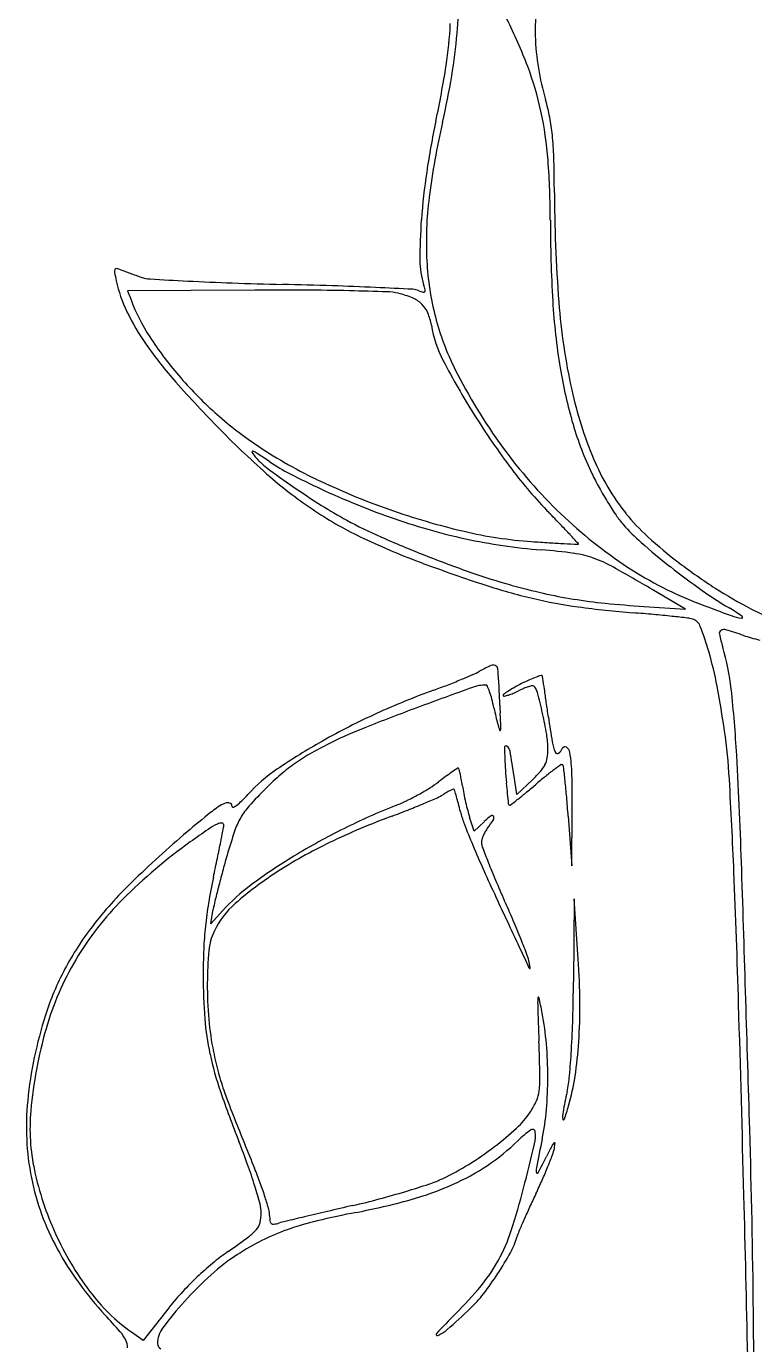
# Model space of a CAD drawing. Header units: millimetres. Extents: x 56222 to 3066687, y -650199 to -121287.
# Drawn here: x 140400.561 to 140403.027, y -185759.836 to -185755.371 of the extents above; entities that cross this region are included whole.
import ezdxf

# ---------------------------------------------------------------- set-up
doc = ezdxf.new("R2010")
doc.units = ezdxf.units.MM
doc.header["$MEASUREMENT"] = 0
doc.layers.add('$TD_AUDIT_GENERATED_(A0BDF17)', color=32, linetype='Continuous', lineweight=30)

msp = doc.modelspace()

# ---------------------------------------------------------------- linework, layer by layer
at = {"layer": '$TD_AUDIT_GENERATED_(A0BDF17)', "linetype": 'Continuous', "lineweight": 25, "ltscale": 2}
for p, q in [((140401.3345, -185756.264), (140400.9037, -185756.2662)), ((140400.9037, -185756.2662), (140400.9155, -185756.2974)), ((140402.7923, -185757.3447), (140402.6797, -185757.2781)), ((140402.6516, -185757.3356), (140402.7923, -185757.3447)), ((140402.2216, -185757.9724), (140402.2123, -185757.9102)), ((140402.2743, -185757.9227), (140402.2216, -185757.9724)), ((140402.4075, -185758.2139), (140402.4093, -185758.0239)), ((140402.0768, -185758.0965), (140402.0617, -185758.0496)), ((140402.1105, -185758.0648), (140402.0768, -185758.0965)), ((140402.3955, -185758.0463), (140402.4075, -185758.2139)), ((140402.4158, -185758.3264), (140402.4133, -185758.6077)), ((140402.4294, -185758.5304), (140402.4158, -185758.3264)), ((140401.1858, -185758.4108), (140401.1939, -185758.3616)), ((140401.2254, -185758.3668), (140401.1858, -185758.4108)), ((140401.045, -185759.7101), (140400.9561, -185759.8219)), ((140400.9561, -185759.8219), (140400.9175, -185759.7944))]:
    msp.add_line(p, q, dxfattribs=at)
for centre, radius, start, end in [((140402.8095, -185755.384), 0.526, 161.0507, 182.05), ((140400.6846, -185755.2817), 1.3395, 355.2165, 0.4927), ((140400.7656, -185756.0671), 1.5947, 20.5939, 26.873), ((140400.7768, -185755.3119), 1.2206, 350.9665, 357.6957), ((140400.2551, -185755.2457), 1.7705, 350.4841, 355.2165), ((140403.1681, -185755.3711), 0.8848, 182.05, 196.2745), ((140398.2331, -185754.9074), 3.7963, 348.0781, 350.9665), ((140401.2474, -185755.8861), 1.08, 12.1848, 20.5938), ((140399.4287, -185755.1072), 2.6085, 346.9444, 350.4841), ((140401.0974, -185755.9185), 1.2336, 4.4003, 12.1847), ((140401.6941, -185755.8015), 0.6508, 10.9069, 16.2745), ((140404.8055, -185756.2951), 2.9211, 168.0781, 171.5131), ((140404.3743, -185756.2541), 2.4684, 166.9443, 172.9054), ((140401.6805, -185755.8041), 0.6646, 5.6236, 10.9069), ((140401.2518, -185755.8463), 1.0954, 1.6887, 5.6236), ((140399.6898, -185756.0268), 2.6452, 0, 4.4002), ((140397.9425, -185755.9439), 4.4062, 0.2903, 1.6887), ((140404.1075, -185756.1909), 2.2153, 171.5131, 175.7395), ((140407.8856, -185755.8935), 5.5372, 180.2903, 184.2624), ((140403.152, -185756.1019), 1.2367, 172.9053, 182.9028), ((140403.6887, -185756.1597), 1.7954, 175.7395, 180.1079), ((140406.9837, -185756.0268), 4.6486, 180.0001, 183.3869), ((140400.8771, -185756.2011), 0.0177, 156.9323, 189.9303), ((140400.8657, -185756.1962), 0.00534, 79.1758, 156.9323), ((140400.8524, -185756.2659), 0.0763, 67.952, 79.1758), ((140401.0876, -185755.6851), 0.5504, 247.9522, 249.4018), ((140402.1676, -185756.1626), 0.2743, 180.1079, 197.6088), ((140402.8752, -185756.116), 0.9595, 182.9028, 194.4166), ((140401.5739, -185756.0791), 0.7251, 189.9303, 192.2081), ((140401.3159, -185756.1349), 0.4611, 192.2081, 206.0025), ((140401.5634, -185754.4193), 1.9026, 249.4017, 249.9774), ((140401.6228, -185754.2562), 2.0762, 249.9775, 250.547), ((140401.442, -185754.7681), 1.5333, 250.547, 251.2619), ((140400.9874, -185756.1083), 0.1181, 251.2619, 266.5746), ((140401.8634, -185741.472), 14.7806, 266.57462, 267.06782), ((140401.5747, -185747.1094), 9.1358, 267.06789, 268.01097), ((140401.7773, -185741.2748), 14.974, 268.01105, 268.66239), ((140401.4085, -185770.9616), 14.6977, 89.62925, 90.28838), ((140400.9974, -185774.6757), 18.4361, 88.13689, 88.66241), ((140401.4422, -185765.7557), 9.4918, 88.71449, 89.62916), ((140401.2555, -185766.7404), 10.4966, 87.3356, 88.13682), ((140401.3693, -185769.0032), 12.7401, 88.14199, 88.71449), ((140400.5999, -185780.8277), 24.5991, 87.04148, 87.33552), ((140401.776, -185756.4656), 0.1959, 76.75, 88.142), ((140401.7539, -185756.5596), 0.2924, 66.9829, 76.75), ((140401.8664, -185756.3208), 0.0596, 66.6415, 87.0414), ((140401.9467, -185756.1349), 0.143, 246.6415, 252.7693), ((140401.9059, -185756.2667), 0.00499, 252.7694, 321.9187), ((140401.6425, -185756.3293), 0.2766, 13.7768, 17.6088), ((140401.9039, -185756.2652), 0.00746, 321.9188, 13.7768), ((140401.5308, -185756.0647), 0.6578, 200.7108, 212.9456), ((140401.8275, -185756.3863), 0.1042, 45.8853, 66.9828), ((140401.8375, -185756.376), 0.0898, 22.7661, 45.8853), ((140404.5397, -185756.1714), 2.2004, 183.387, 189.3126), ((140404.4733, -185756.1478), 2.1153, 184.2624, 192.4096), ((140401.646, -185755.9739), 0.8285, 206.0025, 214.8985), ((140401.7499, -185756.4127), 0.1847, 9.2906, 22.7662), ((140402.8014, -185756.1349), 0.8833, 194.4166, 206.6667), ((140402.3252, -185756.3186), 0.3982, 189.2906, 207.6013), ((140402.1152, -185755.6466), 1.4005, 214.8986, 221.5625), ((140401.9964, -185755.763), 1.2126, 212.9457, 220.6861), ((140404.3402, -185755.2651), 2.6719, 207.6012, 212.0913), ((140403.7063, -185755.6805), 1.896, 206.6668, 216.0265), ((140403.9402, -185756.2697), 1.5929, 189.3126, 196.3596), ((140404.352, -185753.6633), 4.3899, 221.5625, 224.4065), ((140402.1065, -185755.6683), 1.3578, 220.6861, 228.0516), ((140403.7217, -185756.3132), 1.3457, 192.4096, 202.8346), ((140402.0615, -185755.7184), 1.2905, 228.0516, 235.7035), ((140404.3718, -185755.2453), 2.7092, 212.0913, 216.8638), ((140403.4735, -185756.4067), 1.1065, 196.3596, 205.6195), ((140403.4077, -185754.5883), 3.0681, 224.4065, 228.7704), ((140401.3269, -185756.8119), 0.00223, 71.5443, 211.2075), ((140401.4364, -185756.7455), 0.1303, 211.2076, 219.6902), ((140401.3069, -185756.8717), 0.0653, 56.7323, 71.5443), ((140402.2267, -185755.4762), 1.5837, 235.7035, 244.3568), ((140399.6581, -185759.3849), 3.0711, 55.8032, 56.7323), ((140403.5468, -185755.7965), 1.6986, 216.0266, 226.1904), ((140401.51, -185756.6845), 0.2259, 219.6902, 233.274), ((140403.229, -185754.3804), 3.1006, 233.274, 235.2761), ((140401.7641, -185756.2856), 0.676, 235.8033, 242.7362), ((140403.2123, -185756.5277), 0.7931, 202.8346, 218.3248), ((140402.3186, -185755.8309), 1.4157, 228.7703, 236.5511), ((140402.7132, -185754.444), 2.7478, 242.7363, 245.1815), ((140402.6144, -185754.6685), 2.4797, 244.3569, 250.5413), ((140403.3968, -185755.9764), 1.4905, 216.8638, 224.3286), ((140403.3276, -185756.4767), 0.9447, 205.6195, 208.8595), ((140403.0304, -185754.667), 2.7519, 235.2761, 237.7039), ((140402.8293, -185754.1928), 3.0246, 245.1815, 247.6132), ((140403.6039, -185756.3244), 1.2602, 208.8594, 211.47), ((140402.336, -185755.7657), 1.4521, 237.7039, 241.6214), ((140402.5693, -185754.8242), 2.3418, 247.6132, 250.5592), ((140403.5091, -185756.3825), 1.149, 211.4699, 214.1183), ((140402.275, -185755.8969), 1.3367, 236.5511, 244.6009), ((140402.4106, -185755.6276), 1.6091, 241.6214, 246.1765), ((140402.6026, -185754.7019), 2.4442, 250.5413, 256.7592), ((140402.5754, -185754.8068), 2.3602, 250.5592, 253.8958), ((140397.9191, -185761.3272), 6.1668, 43.80764, 44.32857), ((140403.4522, -185755.8951), 1.562, 226.1904, 236.7984), ((140402.8375, -185756.8375), 0.3377, 214.1183, 220.709), ((140403.1059, -185756.6118), 0.6575, 218.3247, 227.8807), ((140402.4569, -185755.2172), 1.933, 253.8958, 257.7714), ((140402.3703, -185755.6894), 1.4298, 256.7592, 266.0497), ((140400.1497, -185759.1875), 3.0759, 42.931, 43.8076), ((140403.0293, -185756.6725), 0.5907, 220.709, 229.075), ((140402.7658, -185754.8633), 2.4808, 244.6009, 249.6678), ((140403.4279, -185753.3234), 4.1279, 246.1765, 248.4307), ((140402.4442, -185755.276), 1.8728, 257.7714, 261.712), ((140402.4687, -185755.108), 2.0426, 261.7119, 265.4042), ((140403.0928, -185745.2265), 11.9176, 266.04969, 266.33663), ((140402.7311, -185750.8764), 6.2561, 266.33654, 266.80133), ((140404.5335, -185718.6246), 38.5582, 266.80128, 266.8682), ((140389.9296, -185768.695), 17.0345, 42.79212, 42.93101), ((140402.4272, -185757.1204), 0.0048, 266.8684, 300.6404), ((140402.4291, -185757.1236), 0.00117, 300.64, 42.792), ((140404.4707, -185755.0099), 2.7912, 229.075, 231.719), ((140403.7987, -185755.8456), 1.6904, 227.8807, 232.6017), ((140403.4697, -185753.2177), 4.2416, 248.4308, 250.6787), ((140402.1416, -185759.1774), 2.0399, 82.311, 85.4041), ((140402.3709, -185757.4787), 0.3259, 70.3117, 82.311), ((140402.3274, -185757.6004), 0.4551, 60.8226, 70.3118), ((140403.9403, -185751.6938), 5.861, 249.66778, 251.83694), ((140402.806, -185755.1107), 2.2356, 250.6787, 254.3091), ((140399.6301, -185762.4311), 5.9877, 59.38207, 60.82269), ((140403.297, -185756.1323), 1.2786, 236.7983, 249.1245), ((140404.4838, -185754.9933), 2.8123, 231.7189, 234.4537), ((140403.8979, -185755.7159), 1.8537, 232.6018, 237.1917), ((140402.7246, -185755.3994), 1.961, 251.8369, 256.7441), ((140402.8195, -185755.0627), 2.2855, 254.3091, 257.1444), ((140402.6572, -185755.6854), 1.6672, 256.7441, 262.1592), ((140402.6681, -185755.7263), 1.6047, 257.1444, 260.8401), ((140402.7025, -185755.5126), 1.8212, 260.8401, 264.2767), ((140403.5579, -185756.2892), 1.2196, 234.4536, 239.5597), ((140403.6655, -185756.0762), 1.4249, 237.1917, 242.7824), ((140402.8752, -185754.1023), 3.2653, 262.1591, 265.4337), ((140402.8959, -185753.5836), 3.7599, 264.2767, 266.2749), ((140406.2373, -185748.4225), 9.5301, 249.12449, 249.80402), ((140402.5688, -185757.9724), 0.7327, 55.4131, 59.5598), ((140403.9745, -185755.4754), 2.1005, 242.7824, 244.3848), ((140402.1181, -185763.5813), 6.2439, 84.79323, 85.43356), ((140402.314, -185761.4325), 4.0862, 83.9133, 84.7931), ((140402.185, -185762.6419), 5.3025, 83.3442, 83.9133), ((140402.7888, -185757.4671), 0.0926, 72.9604, 83.3442), ((140402.8037, -185757.4187), 0.042, 21.3008, 72.9604), ((140403.0057, -185757.2077), 0.1693, 249.804, 262.0575), ((140402.9827, -185757.372), 0.00341, 262.0577, 55.4132), ((140401.9288, -185757.7598), 0.981, 16.0455, 21.3009), ((140402.9187, -185757.427), 0.0117, 119.6562, 192.5453), ((140403.5163, -185757.294), 0.6238, 192.5453, 196.7494), ((140402.9236, -185757.4355), 0.0215, 73.39, 119.6562), ((140402.3918, -185759.218), 1.8816, 71.49, 73.3901), ((140403.1742, -185756.8811), 0.5828, 251.49, 254.1024), ((140403.3067, -185756.4161), 1.0663, 254.1024, 255.7644), ((140401.6029, -185757.8536), 1.3202, 10.7979, 16.0455), ((140402.1689, -185757.6995), 0.7832, 6.1736, 16.7495), ((140402.4499, -185758.2111), 0.7455, 115.0601, 118.4147), ((140402.1417, -185757.552), 0.0179, 65.8627, 115.0602), ((140402.1434, -185757.5483), 0.0138, 6.2774, 65.8628), ((140401.2395, -185755.6574), 2.0829, 292.3749, 293.5543), ((140401.9496, -185757.2864), 0.3059, 293.5542, 298.4147), ((140401.7151, -185757.5954), 0.4446, 1.4243, 6.2774), ((140402.3927, -185757.8673), 0.3107, 109.9684, 114.4518), ((140402.3937, -185757.8699), 0.3134, 106.5358, 109.9684), ((140402.3053, -185757.5723), 0.003, 13.5369, 106.5356), ((140402.232, -185757.5899), 0.0784, 8.3836, 13.5371), ((140378.2515, -185761.1241), 24.3179, 8.29359, 8.38365), ((140402.835, -185760.0809), 2.6193, 109.9712, 114.5458), ((140409.0561, -185776.9651), 20.5769, 109.84159, 110.39392), ((140401.1327, -185755.3964), 2.365, 289.9711, 291.1674), ((140401.1432, -185755.4237), 2.3357, 291.1674, 292.3749), ((140402.1168, -185757.7344), 0.1324, 90, 109.8416), ((140402.1168, -185757.6076), 0.00564, 23.1672, 89.9999), ((140401.8242, -185757.7328), 0.3239, 19.4997, 23.1673), ((140401.8324, -185757.7299), 0.3152, 14.7456, 19.4998), ((140403.6165, -185757.5481), 1.4573, 181.4244, 182.3878), ((140405.5578, -185757.4672), 3.4004, 182.3879, 182.8994), ((140402.3961, -185757.9337), 0.3716, 123.414, 126.3114), ((140402.3801, -185757.9096), 0.3427, 119.3688, 123.4139), ((140402.0828, -185757.3321), 0.3235, 293.0357, 296.5131), ((140402.5659, -185758.2396), 0.7214, 117.0506, 119.3687), ((140402.353, -185757.8737), 0.2817, 112.5131, 116.5131), ((140402.5307, -185758.1708), 0.6441, 114.4518, 117.0506), ((140402.3085, -185757.7665), 0.1657, 106.5596, 112.5131), ((140402.3018, -185757.7438), 0.142, 101.0894, 106.5597), ((140402.2756, -185757.6101), 0.00572, 45, 101.0893), ((140402.2469, -185757.6387), 0.0463, 14.4636, 45), ((140391.2098, -185759.2352), 11.2227, 8.06628, 8.29363), ((140399.5996, -185758.2357), 3.3595, 8.1855, 10.7978), ((140398.6333, -185758.0819), 4.3394, 3.196, 6.1737), ((140401.5778, -185757.7969), 0.5785, 11.7279, 14.7457), ((140405.6512, -185757.4624), 3.4939, 182.8993, 183.4083), ((140402.1775, -185757.6363), 0.00252, 126.3113, 224.9999), ((140402.1792, -185757.6346), 0.00492, 225, 283.3246), ((140402.1401, -185757.4697), 0.1744, 283.3245, 287.7726), ((140402.1366, -185757.4587), 0.186, 287.7726, 293.0358), ((140400.1623, -185758.1764), 2.1991, 12.5625, 14.4636), ((140383.212, -185760.3686), 19.3003, 7.91489, 8.06638), ((140402.7677, -185759.9336), 2.4574, 114.5458, 119.3447), ((140405.0416, -185766.1671), 9.0568, 110.39394, 111.60333), ((140403.5061, -185757.3966), 1.391, 191.728, 192.9789), ((140402.854, -185757.5469), 0.7217, 192.9789, 195.0229), ((140404.104, -185757.5546), 1.9439, 183.4083, 184.1978), ((140401.385, -185757.7541), 0.7824, 2.5161, 4.1978), ((140400.9331, -185758.0047), 1.4094, 9.5959, 12.5625), ((140405.3492, -185757.291), 3.0497, 187.915, 189.5046), ((140402.2836, -185759.2021), 1.5656, 111.6034, 116.0353), ((140403.7916, -185757.2952), 1.6925, 195.0228, 195.761), ((140402.165, -185757.7543), 0.00234, 195.7611, 270), ((140402.165, -185757.7549), 0.00176, 269.9999, 358.334), ((140401.7744, -185757.737), 0.3926, 359.6988, 2.516), ((140401.5013, -185757.7356), 0.6658, 358.3342, 359.6988), ((140401.0547, -185758.0263), 1.8894, 3.2131, 8.1854), ((140402.567, -185759.5766), 2.0477, 119.3447, 124.4223), ((140402.1998, -185759.0307), 1.3748, 116.0353, 119.2922), ((140402.0301, -185757.8192), 0.2968, 0.1752, 9.5959), ((140402.4857, -185757.7704), 0.1463, 189.5046, 203.9551), ((140401.8492, -185758.4057), 0.6581, 119.2922, 124.9427), ((140402.1849, -185757.8133), 0.00537, 55.7264, 181.7288), ((140404.6478, -185757.7389), 2.4694, 181.7288, 183.5146), ((140402.1736, -185757.8298), 0.0254, 9.8377, 55.7264), ((140398.5974, -185758.4499), 3.655, 8.4914, 9.8376), ((140402.1399, -185757.8189), 0.187, 350.837, 0.1752), ((140402.3588, -185757.8268), 0.00751, 203.9551, 305.5222), ((140402.3427, -185757.8042), 0.0352, 305.5222, 339.0064), ((140402.3842, -185757.8202), 0.00927, 57.0789, 159.0063), ((140402.3745, -185757.8352), 0.0271, 9.2425, 57.079), ((140401.8569, -185757.9194), 0.5516, 1.5055, 9.2426), ((140386.6142, -185758.7531), 16.3773, 1.83976, 3.19605), ((140401.7318, -185758.3578), 0.5703, 124.4223, 137.5699), ((140401.8168, -185758.3593), 0.6016, 124.9426, 130.8969), ((140403.4549, -185759.9604), 2.5239, 124.6606, 125.1613), ((140402.023, -185757.8894), 0.00613, 89.9999, 124.6605), ((140402.023, -185757.8857), 0.00241, 14.9705, 89.9998), ((140401.411, -185758.0493), 0.6359, 13.5039, 14.9706), ((140405.1605, -185757.7074), 2.983, 183.5145, 184.3524), ((140402.2234, -185757.8248), 0.1048, 318.404, 333.2592), ((140402.2453, -185757.8359), 0.0802, 333.2592, 350.8371), ((140402.7744, -185758.4724), 0.7229, 126.2264, 129.1351), ((140403.0546, -185758.8549), 1.1971, 124.7806, 126.2265), ((140402.3741, -185757.875), 0.00404, 44.9999, 124.7806), ((140402.3697, -185757.8793), 0.0101, 6.4856, 45), ((140395.4031, -185758.6713), 7.0217, 6.09266, 6.48547), ((140402.0614, -185758.6417), 0.9752, 130.8969, 135.043), ((140401.7318, -185757.6353), 0.3707, 301.8358, 307.3551), ((140403.156, -185759.5011), 1.9765, 126.4918, 127.3551), ((140402.6402, -185758.8039), 1.1093, 125.1613, 126.4917), ((140401.6527, -185757.9913), 0.3873, 10.5833, 13.5038), ((140401.3035, -185758.0565), 0.7426, 8.789, 10.5832), ((140403.846, -185757.8075), 1.6648, 184.3524, 185.6491), ((140401.9696, -185757.5995), 0.4442, 313.3234, 318.404), ((140403.2056, -185759.0024), 1.4062, 129.135, 130.9029), ((140399.7757, -185758.2045), 2.6242, 4.8737, 6.0927), ((140399.0727, -185757.9926), 3.3367, 359.4613, 1.5056), ((140381.039, -185759.15), 21.9367, 2.38847, 3.21306), ((140400.9314, -185757.6262), 0.5141, 314.3109, 317.5699), ((140402.5045, -185759.0841), 1.6013, 135.0431, 137.9425), ((140401.4525, -185757.1825), 0.9027, 296.0342, 298.9245), ((140401.4671, -185757.2091), 0.8724, 298.9245, 301.8358), ((140401.889, -185757.8412), 0.1559, 294.0794, 302.6459), ((140402.1153, -185758.1944), 0.2636, 119.3819, 122.646), ((140402.0549, -185758.0872), 0.1406, 114.1555, 119.3818), ((140402.0517, -185758.08), 0.1327, 109.8297, 114.1555), ((140402.0076, -185757.9577), 0.00269, 38.8479, 109.8295), ((140402.0013, -185757.9628), 0.0108, 15.9908, 38.8482), ((140399.7001, -185758.6222), 2.4046, 15.492, 15.9907), ((140400.8064, -185758.3156), 1.2566, 14.3713, 15.492), ((140402.6619, -185757.8465), 0.632, 188.789, 191.2107), ((140403.0711, -185757.7654), 1.0492, 191.2106, 192.8674), ((140406.1179, -185757.5828), 3.9478, 185.6491, 186.1182), ((140401.6618, -185757.2529), 0.9267, 307.2837, 309.5429), ((140401.0891, -185756.5592), 1.8262, 309.5429, 310.9029), ((140397.6311, -185758.3874), 4.7766, 4.0951, 4.8737), ((140401.3785, -185758.2735), 0.3082, 119.4424, 128.9283), ((140401.2425, -185758.0327), 0.0317, 80.0422, 119.4424), ((140401.2459, -185758.0134), 0.012, 360, 80.0422), ((140401.2607, -185758.0134), 0.00273, 179.9999, 295.1454), ((140401.2345, -185757.9576), 0.0644, 295.1454, 307.3027), ((140401.1619, -185757.8622), 0.1843, 307.3027, 314.3108), ((140401.489, -185758.168), 0.2337, 137.9426, 149.9461), ((140402.6665, -185760.1577), 2.3116, 111.6835, 116.483), ((140400.7652, -185755.2554), 2.9758, 290.3398, 291.4997), ((140401.6192, -185757.5239), 0.5228, 291.6835, 296.0342), ((140400.9842, -185755.8113), 2.3783, 291.4997, 292.8718), ((140401.0229, -185755.903), 2.2788, 292.8718, 294.0793), ((140399.942, -185758.5371), 2.1489, 13.6214, 14.3713), ((140403.0269, -185757.7755), 1.0038, 192.8674, 194.5376), ((140402.201, -185758.0026), 0.00841, 186.1183, 221.5924), ((140402.1969, -185758.0062), 0.00293, 221.5924, 306.4011), ((140401.0182, -185756.4075), 1.9892, 306.4011, 307.2836), ((140403.8117, -185761.2861), 4.1807, 128.9283, 130.3378), ((140401.2214, -185758.1004), 0.0308, 86.8439, 116.556), ((140401.2227, -185758.0766), 0.00706, 359.6074, 86.8439), ((140401.5028, -185758.176), 0.2496, 149.9461, 161.4173), ((140402.6518, -185760.3447), 2.4519, 110.3399, 115.7229), ((140402.3341, -185757.9574), 0.3124, 193.6214, 201.2976), ((140405.2849, -185756.8071), 3.4795, 201.2976, 202.6085), ((140402.4381, -185757.9282), 0.3956, 194.5377, 197.8858), ((140402.3261, -185758.2942), 0.3148, 127.5526, 133.2118), ((140401.7682, -185757.8183), 0.4444, 322.8976, 327.3402), ((140402.1377, -185758.0492), 0.00576, 29.3567, 127.5526), ((140402.1327, -185758.052), 0.0114, 327.3403, 29.3567), ((140403.5317, -185760.9562), 3.748, 130.3378, 134.2361), ((140403.3047, -185761.1898), 3.7591, 124.4787, 125.6049), ((140401.3239, -185758.3055), 0.2602, 116.556, 124.4787), ((140381.9661, -185754.2832), 19.6344, 348.69334, 348.83657), ((140401.1876, -185758.0764), 0.0422, 348.8366, 359.6074), ((140403.1412, -185758.7268), 1.9781, 161.4174, 163.9138), ((140402.6568, -185760.1384), 2.29, 116.4831, 121.3165), ((140402.216, -185758.1574), 0.117, 157.2832, 164.1353), ((140402.2298, -185758.1631), 0.1319, 150.6663, 157.2833), ((140402.2076, -185758.1507), 0.1065, 142.8975, 150.6663), ((140402.1739, -185759.6106), 1.8168, 125.6049, 135.0531), ((140393.4023, -185756.5698), 7.9718, 348.28442, 348.69328), ((140402.3004, -185759.6153), 1.6423, 115.7229, 122.9915), ((140405.5502, -185756.6966), 3.7669, 202.6084, 204.0332), ((140402.14, -185758.1358), 0.0379, 164.1352, 180), ((140402.1439, -185758.1358), 0.0419, 180, 200.7886), ((140405.6425, -185756.8076), 3.7842, 200.7886, 201.6245), ((140387.5098, -185755.3478), 13.9897, 348.01609, 348.28446), ((140404.8661, -185759.2242), 3.7733, 163.9138, 164.7775), ((140402.4766, -185759.8422), 1.9433, 121.3166, 126.4315), ((140404.5441, -185757.243), 2.6026, 201.6244, 203.07), ((140404.6256, -185759.1588), 3.524, 164.7776, 165.6867), ((140402.0631, -185759.2497), 1.2065, 122.9916, 131.1981), ((140406.154, -185756.4274), 4.4279, 204.0332, 205.2953), ((140365.508, -185759.7977), 37.4811, 1.70428, 2.38839), ((140071.4763, -185768.875), 331.6777, 1.687482, 1.83966), ((140401.9054, -185759.286), 1.4168, 134.2361, 142.2947), ((140403.2641, -185758.6919), 2.1157, 168.0161, 170.4459), ((140404.2855, -185759.072), 3.173, 165.6867, 166.5576), ((140401.7102, -185758.8038), 0.6527, 126.4316, 137.9701), ((140406.0083, -185756.6194), 4.1941, 203.07, 204.0812), ((140401.6298, -185759.0675), 1.0481, 135.0532, 149.3179), ((140401.5789, -185758.4251), 0.3902, 166.5576, 170.6338), ((140355.2186, -185780.4993), 51.9092, 25.19154, 25.29536), ((140398.2141, -185760.1028), 4.3432, 23.0881, 24.0812), ((140402.4257, -185758.5507), 1.2654, 170.4458, 174.0164), ((140401.4623, -185758.5633), 0.2942, 131.1981, 154.6142), ((140401.5775, -185759.0326), 1.0024, 142.2947, 152.1138), ((140402.4281, -185758.551), 1.2678, 174.0164, 177.5831), ((140373.7123, -185771.8003), 31.4717, 25.04058, 25.19161), ((140399.2943, -185759.6423), 3.1689, 21.8303, 23.0881), ((140401.3681, -185758.5186), 0.1899, 154.6142, 174.8462), ((140399.1511, -185759.6997), 3.3232, 20.826, 21.8303), ((140403.2911, -185758.5874), 2.1316, 177.5831, 180), ((140402.467, -185758.6177), 1.2933, 174.8462, 179.7555), ((140352.7769, -185781.5807), 54.579, 24.96658, 25.04061), ((140402.1278, -185758.5674), 0.1384, 10.7513, 20.8261), ((140401.583, -185759.0398), 0.9937, 149.3179, 164.0291), ((140401.93, -185758.6951), 0.3593, 22.3471, 24.9665), ((140402.2771, -185758.5524), 0.016, 202.3472, 220.0168), ((140401.9008, -185758.6105), 0.3694, 8.6071, 10.7513), ((140402.2655, -185758.5622), 0.000832, 220.0165, 355.0891), ((140402.2366, -185758.5597), 0.0299, 355.0893, 8.6071), ((140399.7984, -185758.7055), 2.6368, 0.6067, 3.8087), ((140401.5421, -185759.0138), 0.9623, 152.1138, 162.2383), ((140403.0036, -185758.5874), 1.8441, 180, 184.505), ((140402.5373, -185758.618), 1.3637, 179.7555, 184.8989), ((140396.1245, -185758.5534), 6.2891, 358.37901, 359.5052), ((140402.4528, -185758.679), 0.1607, 173.3972, 181.8725), ((140446.4299, -185757.2412), 44.1613, 181.87249, 182.03315), ((140402.2948, -185758.6607), 0.00171, 12.275, 173.3972), ((140400.1278, -185759.1322), 2.2195, 10.8804, 12.2749), ((140400.6764, -185758.6962), 1.7587, 356.2695, 0.6067), ((140244.8091, -185763.3888), 158.2334, 1.469533, 1.704217), ((140401.9674, -185759.1501), 1.4089, 162.2383, 174.2632), ((140402.0646, -185758.6614), 0.9022, 184.5051, 192.1956), ((140402.12, -185758.6538), 0.9448, 184.8989, 191.6706), ((140401.3179, -185758.9034), 1.0076, 4.9037, 10.8804), ((140398.8323, -185758.6301), 3.5802, 356.6617, 358.3789), ((140402.0648, -185759.1777), 1.4948, 164.0291, 174.8621), ((140393.9603, -185759.1039), 8.3413, 1.21634, 2.03315), ((140401.0143, -185758.9295), 1.3123, 0.0012, 4.9038), ((140401.0421, -185758.7201), 1.3923, 351.41, 356.2695), ((140402.2735, -185758.6163), 1.1159, 192.1956, 198.9431), ((140402.3921, -185758.5976), 1.2227, 191.6706, 195.1262), ((140399.7667, -185758.6846), 2.6442, 354.7748, 356.6616), ((140402.0979, -185758.6771), 0.9179, 195.1263, 199.4106), ((140401.9518, -185758.9342), 0.348, 353.0332, 1.2164), ((140401.0427, -185758.9295), 1.2839, 355.0523, 0.0012), ((140401.9247, -185758.8819), 0.4772, 348.0721, 354.7747), ((140401.6507, -185758.812), 0.7768, 343.8877, 351.41), ((140401.451, -185759.0982), 0.8899, 174.2632, 191.2288), ((140404.9026, -185757.7139), 3.8956, 198.943, 201.6035), ((140403.3311, -185758.2426), 2.2254, 199.4105, 201.8265), ((140402.1784, -185758.9619), 0.1198, 336.0072, 353.0332), ((140405.3752, -185759.6108), 3.0495, 168.0721, 169.367), ((140401.2448, -185759.104), 0.6715, 174.8621, 192.1568), ((140402.0173, -185758.8833), 0.2994, 312.8161, 326.5047), ((140402.0491, -185758.9044), 0.2613, 326.5047, 336.0071), ((140401.4446, -185758.9643), 0.8805, 348.4869, 355.0524), ((140402.4619, -185759.0638), 0.0853, 169.367, 186.4717), ((140401.4771, -185758.7619), 0.9574, 340.9718, 343.8877), ((140426.0131, -185749.1582), 26.659, 201.82647, 202.21837), ((140402.3798, -185759.0732), 0.00259, 186.4717, 340.9716), ((140401.5347, -185758.3625), 1.0095, 307.2792, 312.8161), ((140402.4894, -185759.4164), 0.3785, 125.6221, 134.2985), ((140402.2745, -185759.1164), 0.00937, 6.8191, 125.6222), ((140402.1684, -185759.1291), 0.1161, 346.5725, 6.8191), ((140419.0023, -185762.5406), 17.0378, 168.48693, 168.82245), ((140369.038, -185760.1086), 33.9869, 0.64469, 1.68747), ((140398.8728, -185760.1017), 2.5898, 19.7504, 21.6036), ((140401.4662, -185758.2725), 1.1225, 301.8692, 307.2792), ((140401.7161, -185758.6239), 0.7288, 303.8644, 314.2985), ((140390.6949, -185756.3899), 11.9121, 345.82612, 346.57257), ((140404.2379, -185760.156), 2.1416, 152.402, 153.4443), ((140402.3837, -185759.1867), 0.0493, 136.6683, 152.4019), ((140402.1939, -185759.1388), 0.1581, 339.7336, 348.4665), ((140402.3492, -185759.1541), 0.00181, 356.3605, 136.6684), ((140402.2326, -185759.1467), 0.1186, 348.4666, 356.3602), ((140399.6055, -185759.8386), 1.8113, 17.3279, 19.7505), ((140401.6032, -185758.4928), 0.8631, 295.2811, 301.8692), ((140401.6881, -185758.5822), 0.779, 293.9389, 303.8644), ((140399.5971, -185757.8366), 3.0465, 332.2645, 333.4443), ((140401.0609, -185758.7205), 1.3659, 337.9472, 339.7336), ((140401.3994, -185759.1084), 0.8373, 191.2288, 208.7995), ((140401.6218, -185759.0227), 1.0572, 192.1567, 204.4667), ((140399.9419, -185759.8075), 1.5033, 20.1592, 22.2183), ((140401.7845, -185758.8768), 0.4385, 288.5323, 295.2812), ((140402.3231, -185759.2448), 0.0361, 168.8224, 194.2912), ((140402.291, -185759.253), 0.00296, 194.2912, 332.2646), ((140400.9184, -185758.6627), 1.5196, 336.0754, 337.9471), ((140399.7773, -185759.785), 1.6314, 15.1058, 17.3279), ((140400.2452, -185759.6961), 1.1802, 17.6902, 20.1591), ((140401.0042, -185756.5158), 2.9252, 284.8904, 286.72), ((140401.0996, -185756.8335), 2.5935, 286.72, 288.5324), ((140401.5838, -185758.3471), 1.0363, 285.4813, 293.9389), ((140400.2277, -185758.7974), 2.08, 341.7084, 345.8261), ((140400.7756, -185758.5994), 1.6759, 334.3362, 336.0755), ((140401.2373, -185759.3909), 0.1191, 0.0485, 15.1059), ((140400.3083, -185759.676), 1.114, 15.4942, 17.6902), ((140408.2032, -185787.6447), 29.0253, 103.01614, 103.19009), ((140401.028, -185756.6054), 2.8326, 283.0161, 284.8904), ((140401.2448, -185757.1234), 2.306, 280.8304, 285.4813), ((140404.9527, -185760.6064), 2.9584, 154.3363, 155.3135), ((140283.493, -185762.3964), 119.5369, 1.208017, 1.469515), ((140401.2299, -185759.3909), 0.1265, 345.3782, 0.0485), ((140401.3078, -185759.3989), 0.0768, 0, 15.4941), ((140401.5335, -185759.3989), 0.149, 180, 187.2063), ((140407.1661, -185783.1284), 24.3916, 103.426, 103.58299), ((140405.9931, -185778.2148), 19.3399, 103.19013, 103.42596), ((140402.1932, -185762.0806), 2.741, 100.8303, 103.667), ((140404.5355, -185760.4147), 2.4992, 155.3135, 156.4225), ((140401.2134, -185759.3376), 0.1669, 306.5265, 319.3544), ((140401.2955, -185759.408), 0.0588, 319.3544, 345.3782), ((140401.6988, -185760.1643), 0.7608, 109.558, 116.5716), ((140401.3984, -185759.416), 0.0128, 187.2062, 230.7725), ((140401.3976, -185759.417), 0.0115, 230.7727, 277.708), ((140401.3833, -185759.3116), 0.1178, 277.708, 286.2098), ((140401.5512, -185759.889), 0.4835, 103.583, 106.2098), ((140401.7888, -185760.4178), 1.0298, 103.667, 109.558), ((140401.6181, -185759.257), 0.6156, 331.5127, 341.7083), ((140402.4136, -185759.5296), 0.2001, 157.4349, 163.5426), ((140404.3761, -185760.3451), 2.3254, 156.4226, 157.4349), ((140401.6158, -185759.0255), 1.0505, 204.4667, 216.8109), ((140399.4287, -185756.928), 3.1655, 305.0196, 306.5265), ((140401.7341, -185760.2348), 0.8396, 116.5716, 123.0853), ((140401.9688, -185759.3982), 0.2637, 331.1388, 343.5426), ((140401.6577, -185758.9664), 1.1321, 208.7994, 222.8143), ((140401.6689, -185760.1347), 0.7202, 123.0852, 132.0314), ((140401.7725, -185760.2729), 0.9189, 125.0197, 129.2699), ((140401.25, -185759.002), 1.0844, 326.8014, 331.1388), ((140401.7826, -185760.2853), 0.9349, 129.2699, 133.4655), ((140401.6861, -185759.2939), 0.5382, 320.4285, 331.5128), ((140401.7997, -185760.3033), 0.9597, 133.4655, 137.6055), ((140401.9991, -185760.5011), 1.2133, 132.0314, 138.0843), ((140401.243, -185758.9974), 1.0928, 322.3806, 326.8014), ((140401.2932, -185759.2669), 0.6476, 216.8109, 234.5467), ((140401.8613, -185760.3595), 1.0432, 137.6055, 141.4946), ((140401.0875, -185758.7992), 1.3148, 314.741, 320.4286), ((140401.778, -185759.4098), 0.4173, 313.3095, 322.3806), ((140402.0604, -185760.5561), 1.2958, 138.0844, 143.2319), ((140399.1162, -185756.586), 4.2979, 311.8886, 313.3095), ((140398.9335, -185761.4903), 2.5816, 41.1175, 42.8143), ((140403.8051, -185761.5415), 2.546, 134.7411, 136.7899), ((140374.8071, -185760.0437), 28.2174, 359.44588, 0.64472), ((140400.7767, -185759.8814), 0.135, 26.5866, 41.1175), ((140401.0932, -185759.8334), 0.0884, 143.232, 179.8065), ((140401.9525, -185759.8012), 0.00413, 136.79, 291.0356), ((140401.917, -185759.7088), 0.1031, 291.0356, 311.8885), ((140400.8425, -185759.8485), 0.0614, 1.465, 26.5866), ((140401.0235, -185759.8332), 0.0187, 179.8066, 247.4095)]:
    msp.add_arc(centre, radius, start, end, dxfattribs=at)

doc.saveas('drawing.dxf')
